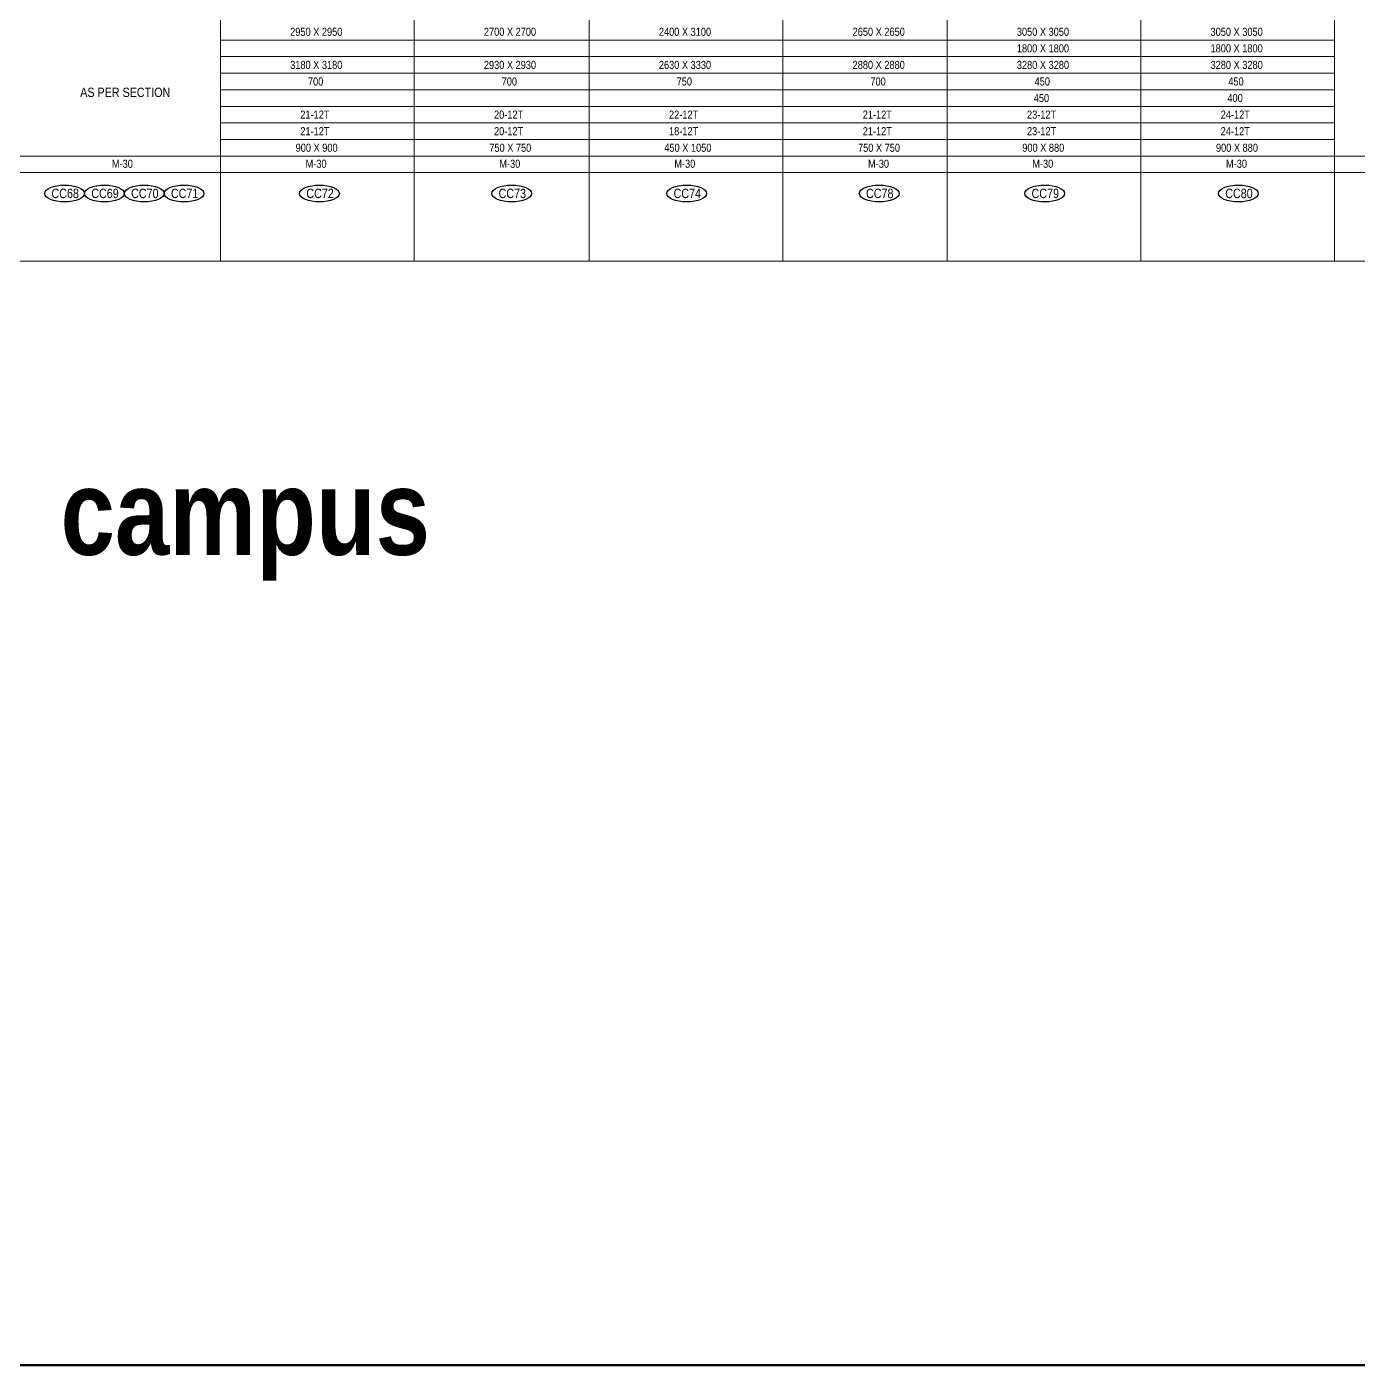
# Model space of a CAD drawing. Header units: millimetres. Extents: x 1112055 to 3390982, y -148532 to 766891.
# Drawn here: x 2265526 to 2315246, y 466239 to 516237 of the extents above; entities that cross this region are included whole.
import ezdxf
from ezdxf.enums import TextEntityAlignment as Align

# ---------------------------------------------------------------- set-up
doc = ezdxf.new("R2010")
doc.units = ezdxf.units.MM
for name, color, linetype, lineweight in [('B COLSCH', 204, 'Continuous', 20), ('B TITLE BLOCK', 250, 'Continuous', 0), ('tb text', 7, 'Continuous', 13)]:
    doc.layers.add(name, color=color, linetype=linetype, lineweight=lineweight)
doc.layers.add('B TEXT', color=7, linetype='Continuous')
doc.styles.add('SWINC', font='swissc.ttf')

msp = doc.modelspace()

# ---------------------------------------------------------------- linework, layer by layer
at = {"color": 2, "lineweight": 50}
msp.add_lwpolyline([(2147824, 728348.4), (2427581.5, 728348.4), (2427581.5, 466239.2), (2147824, 466239.2)], close=True, dxfattribs=at)
at = {"layer": 'B COLSCH', "color": 250, "lineweight": 0}
for p, q in [((2272759.7, 565797.2), (2272759.7, 507483)), ((2279993.2, 565797.2), (2279993.2, 507483)), ((2286528.5, 565797.2), (2286528.5, 507483)), ((2293762.1, 565797.2), (2293762.1, 507483)), ((2299895.7, 565797.2), (2299895.7, 507483)), ((2307129.3, 565797.2), (2307129.3, 507483)), ((2314362.8, 565797.2), (2314362.8, 507483)), ((2272759.7, 515739.3), (2314362.8, 515739.3)), ((2272759.7, 515120.4), (2314362.8, 515120.4)), ((2272759.7, 514501.6), (2314362.8, 514501.6)), ((2272759.7, 513882.7), (2314362.8, 513882.7)), ((2272759.7, 513263.8), (2314362.8, 513263.8)), ((2272759.7, 512645), (2314362.8, 512645)), ((2272759.7, 512026.1), (2314362.8, 512026.1)), ((2210905.9, 511407.2), (2340021.1, 511407.2)), ((2210905.9, 510788.4), (2340021.1, 510788.4)), ((2210905.9, 507483), (2340021.1, 507483))]:
    msp.add_line(p, q, dxfattribs=at)
at = {"layer": 'B TEXT', "color": 250}
for centre in [(2266938.3, 510009.7), (2268425.1, 510009.7), (2269912, 510009.7), (2271398.8, 510009.7), (2276456.7, 510009.7), (2283635.1, 510009.7), (2290170.4, 510009.7), (2297357, 510009.7), (2303537.6, 510009.7), (2310771.2, 510009.7)]:
    msp.add_ellipse(centre, major_axis=(743.4, 0), ratio=0.4237999, dxfattribs=at)
at = {"layer": 'B TITLE BLOCK', "color": 1, "const_width": 10.1}
msp.add_lwpolyline([(2210083.7, 567938.4), (2210083.7, 488611.7), (2354234.1, 488611.7), (2354234.1, 567938.4)], close=True, dxfattribs=at)
at = {"layer": 'B TITLE BLOCK', "color": 250, "lineweight": 0, "const_width": 10.1}
msp.add_lwpolyline([(2210532.2, 567490), (2210532.2, 489060.2), (2353785.6, 489060.2), (2353785.6, 567490)], close=True, dxfattribs=at)

# ---------------------------------------------------------------- texts
at = {"layer": 'B TEXT', "style": 'SWINC'}
for s, p in [('2950 X 2950', (2275362.1, 515810)), ('2700 X 2700', (2282595.6, 515810)), ('2400 X 3100', (2289130.9, 515810)), ('2650 X 2650', (2296364.5, 515810)), ('3050 X 3050', (2302498.1, 515810)), ('3050 X 3050', (2309731.6, 515810)), ('1800 X 1800', (2302498.1, 515191.2)), ('1800 X 1800', (2309731.6, 515191.2)), ('3180 X 3180', (2275362.1, 514572.3)), ('2930 X 2930', (2282595.6, 514572.3)), ('2630 X 3330', (2289130.9, 514572.3)), ('2880 X 2880', (2296364.5, 514572.3)), ('3280 X 3280', (2302498.1, 514572.3)), ('3280 X 3280', (2309731.6, 514572.3)), ('700', (2276025.9, 513953.5)), ('700', (2283259.5, 513953.5)), ('750', (2289794.8, 513953.5)), ('700', (2297028.3, 513953.5)), ('450', (2303162, 513953.5)), ('450', (2310395.5, 513953.5)), ('450', (2303128.9, 513334.6)), ('400', (2310362.4, 513334.6)), ('21-12T', (2275740.7, 512715.7)), ('20-12T', (2282974.2, 512715.7)), ('22-12T', (2289509.5, 512715.7)), ('21-12T', (2296743.1, 512715.7)), ('23-12T', (2302876.7, 512715.7)), ('24-12T', (2310110.2, 512715.7)), ('21-12T', (2275740.7, 512096.9)), ('20-12T', (2282974.2, 512096.9)), ('18-12T', (2289509.5, 512096.9)), ('21-12T', (2296743.1, 512096.9)), ('23-12T', (2302876.7, 512096.9)), ('24-12T', (2310110.2, 512096.9)), ('900 X 900', (2275565.6, 511478)), ('750 X 750', (2282799.1, 511478)), ('450 X 1050', (2289334.4, 511478)), ('750 X 750', (2296568, 511478)), ('900 X 880', (2302701.6, 511478)), ('900 X 880', (2309935.1, 511478)), ('M-30', (2268704.9, 510880.7)), ('M-30', (2275938.4, 510880.7)), ('M-30', (2283172, 510880.7)), ('M-30', (2289707.3, 510880.7)), ('M-30', (2296940.8, 510880.7)), ('M-30', (2303074.5, 510880.7)), ('M-30', (2310308, 510880.7))]:
    msp.add_text(s, height=300, dxfattribs=at).set_placement(p, align=Align.BOTTOM_LEFT)
at = {"layer": 'B TEXT', "color": 6, "style": 'SWINC'}
for s, p in [('AS PER SECTION', (2267521.2, 513612.8)), ('CC68', (2266448.3, 509837.7)), ('CC69', (2267935.1, 509837.7)), ('CC70', (2269422, 509837.7)), ('CC71', (2270908.8, 509837.7)), ('CC72', (2275966.6, 509837.7)), ('CC73', (2283145.1, 509837.7)), ('CC74', (2289680.4, 509837.7)), ('CC78', (2296867, 509837.7)), ('CC79', (2303047.6, 509837.7)), ('CC80', (2310281.1, 509837.7))]:
    msp.add_text(s, height=350, dxfattribs=at).set_placement(p)
at = {"layer": 'B TITLE BLOCK', "color": 251, "insert": (2343723.9, 504589.7), "char_height": 306.257, "attachment_point": 2, "style": 'SWINC'}
msp.add_mtext_dynamic_manual_height_columns('\\pxsm1,qj;{\\fBankGothic Lt BT|b0|i0|c0|p34;BHOOMI\\P\\ps*,q*;\\fGost|b0|i0|c0|p2;\\H0.8x;- CONSULTANTS -\\C1; }', width=800798.623, gutter_width=0, heights=[112641.5], dxfattribs=at)
at = {"layer": 'tb text', "insert": (2266787.5, 499697.4), "char_height": 3187.323, "width": 16003.408, "attachment_point": 1, "style": 'SWINC'}
msp.add_mtext('{\\fSwis721 Cn BT|b1|i0|c0|p34;campus}', dxfattribs=at)

doc.saveas('drawing.dxf')
